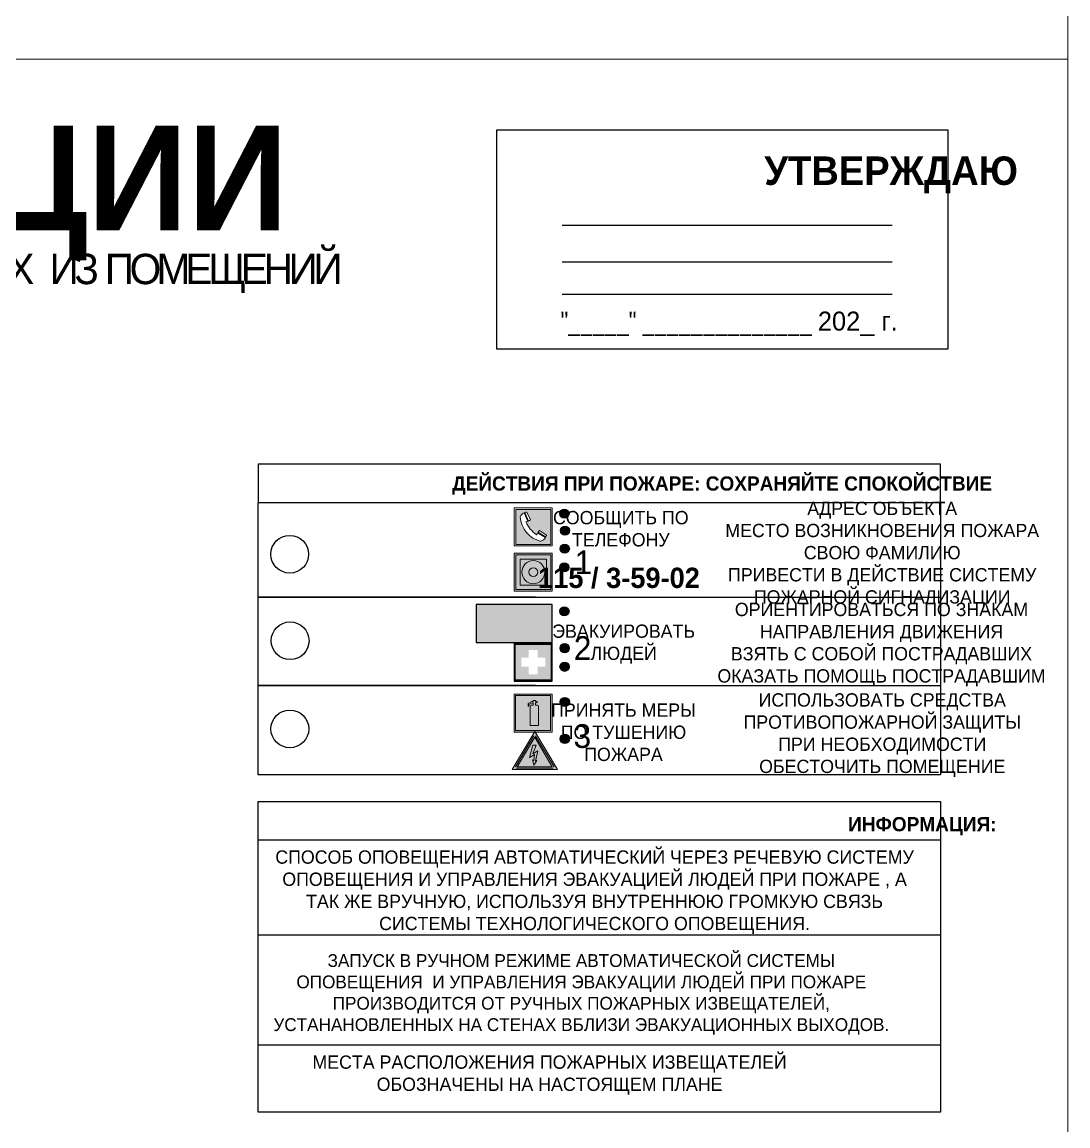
# Model space of a CAD drawing. Header units: millimetres. Extents: x 13114 to 67229, y 22859 to 38520.
# Drawn here: x 32633.4 to 32853.7, y 36118.2 to 36350.9 of the extents above; entities that cross this region are included whole.
import ezdxf

# ---------------------------------------------------------------- set-up
doc = ezdxf.new("R2010")
doc.units = ezdxf.units.MM
doc.styles.add('обычный', font='arial.ttf')

# ---------------------------------------------------------------- blocks, each defined once
blk = doc.blocks.new('A$C3E6D3DDE')
at = {"lineweight": 5}
h = blk.add_hatch(color=40, dxfattribs=at)
h.paths.add_polyline_path([(24.1, 1.45), (16.46, -11.35), (31.74, -11.35)])
h.paths.add_polyline_path([(24.09, -0.46), (30.03, -10.41), (18.14, -10.41)], flags=16)
h.paths.add_polyline_path([(24.54, -3.08), (23.41, -6.02), (25.13, -5.01), (24.33, -8.5), (24.82, -8.27), (23.79, -9.86), (23.4, -8.04), (23.8, -8.43), (24.04, -6.29), (22.39, -7.25), (23.44, -3.08)], flags=0)
h = blk.add_hatch(color=256, dxfattribs=at)
h.paths.add_polyline_path([(24.37, 0.03, 0.567511), (23.82, 0.03), (17.59, -10.4, 0.582454), (17.86, -10.88), (30.32, -10.88, 0.582149), (30.6, -10.4)])
h.paths.add_polyline_path([(24.09, -0.46), (18.14, -10.41), (30.03, -10.41)], flags=16)
h.paths.add_polyline_path([(24.54, -3.08), (23.41, -6.02), (25.13, -5.01), (24.33, -8.5), (24.82, -8.27), (23.79, -9.86), (23.4, -8.04), (23.8, -8.43), (24.04, -6.29), (22.39, -7.25), (23.44, -3.08)], flags=0)
h = blk.add_hatch(color=40, dxfattribs=at)
h.paths.add_polyline_path([(24.09, -0.46), (18.14, -10.41), (30.03, -10.41)])
h.paths.add_polyline_path([(24.82, -8.27), (23.79, -9.86), (23.4, -8.04), (23.8, -8.43), (24.04, -6.29), (22.39, -7.25), (23.44, -3.08), (24.54, -3.08), (23.41, -6.02), (25.13, -5.01), (24.33, -8.5)], flags=16)
at = {"color": 40, "lineweight": 5}
for p, q in [((16.46, -11.35), (24.1, 1.45)), ((24.1, 1.45), (31.74, -11.35))]:
    blk.add_line(p, q, dxfattribs=at)
at = {"lineweight": 5}
for p, q in [((17.59, -10.4), (23.82, 0.03)), ((24.37, 0.03), (30.6, -10.4)), ((18.14, -10.41), (24.09, -0.46)), ((23.44, -3.08), (22.39, -7.25)), ((23.41, -6.02), (24.54, -3.08)), ((24.54, -3.08), (23.44, -3.08)), ((24.09, -0.46), (30.03, -10.41)), ((22.39, -7.25), (24.04, -6.29)), ((25.13, -5.01), (23.41, -6.02)), ((24.04, -6.29), (23.8, -8.43)), ((24.33, -8.5), (25.13, -5.01)), ((17.86, -10.88), (30.32, -10.88)), ((18.14, -10.41), (30.03, -10.41)), ((23.8, -8.43), (23.4, -8.04)), ((23.4, -8.04), (23.79, -9.86)), ((23.79, -9.86), (24.82, -8.27)), ((24.82, -8.27), (24.33, -8.5))]:
    blk.add_line(p, q, dxfattribs=at)
at = {"color": 50, "lineweight": 5}
blk.add_line((31.74, -11.35), (16.46, -11.35), dxfattribs=at)
blk = doc.blocks.new('A$C456E1F9C')
at = {"lineweight": 5}
h = blk.add_hatch(color=242, dxfattribs=at)
h.paths.add_polyline_path([(0.51, -1.47), (0.51, -13.26), (12.29, -13.26), (12.29, -1.47)])
h.paths.add_polyline_path([(5.42, -4.95, -0.254479), (4.78, -5.4), (3.52, -2.53, -0.209735), (4.23, -2.4)], flags=16)
h.paths.add_polyline_path([(8.53, -8.6), (10.87, -10.17), (10.54, -10.76), (8.03, -9.13, -0.192251)], flags=16)
h.paths.add_polyline_path([(4.61, -5.49, 0.005518), (3.87, -5.72, 0.128647), (7.49, -10.01, 0.00809), (7.83, -9.33), (10.47, -10.97, -0.16736), (8.99, -12.25, -0.327862), (1.95, -3.95, -0.166952), (3.36, -2.62)], flags=16)
at = {"color": 242, "lineweight": 5}
for p, q in [((0, -13.77), (0, -0.97)), ((12.8, -0.97), (0, -0.97)), ((4.61, -5.49), (3.36, -2.62)), ((3.52, -2.53), (4.78, -5.4)), ((4.23, -2.4), (5.42, -4.95)), ((12.8, -13.77), (12.8, -0.97)), ((7.83, -9.33), (10.47, -10.97)), ((8.03, -9.13), (10.54, -10.76)), ((10.81, -10.12), (8.53, -8.6)), ((10.54, -10.76), (10.8, -10.3)), ((10.8, -10.3), (10.81, -10.12)), ((0, -13.77), (12.8, -13.77))]:
    blk.add_line(p, q, dxfattribs=at)
blk.add_lwpolyline([(0.51, -1.47), (12.29, -1.47), (12.29, -13.26), (0.51, -13.26)], close=True, dxfattribs=at)
for centre, radius, start, end in [((4.59, -5.34), 2.99, 114.2845, 152.1974), ((4.02, -3.27), 0.891, 76.3284, 123.7092), ((11.12, -3.31), 9.19, 183.9915, 256.6009), ((14.98, -39.1), 35.17, 107.1487, 108.4135), ((13.86, -0.94), 11.08, 205.5536, 234.8762), ((4.68, -4.59), 0.824, 276.9621, 334.0723), ((-13.31, 0.8), 23.44, 332.5487, 334.4027), ((8.94, -9.5), 0.989, 114.4092, 157.9388), ((7.87, -9.46), 3, 291.9291, 329.9329)]:
    blk.add_arc(centre, radius, start, end, dxfattribs=at)
blk = doc.blocks.new('A$C54414219')
at = {"true_color": 0xffffff}
h = blk.add_hatch(color=7, dxfattribs=at)
h.paths.add_polyline_path([(2.39, -9.45), (2.39, -18.3), (11.23, -18.3), (11.23, -9.45)], flags=0)
h.paths.add_polyline_path([(10.71, -13.87, -1), (2.92, -13.87, -1)], flags=0)
h.paths.add_polyline_path([(8.3, -13.87, -1), (5.33, -13.87, -1)], flags=0)
h.paths.add_polyline_path([(0.41, -7.47), (0.41, -20.27), (13.21, -20.27), (13.21, -7.47)])
h.paths.add_polyline_path([(0.92, -19.77), (12.71, -19.77), (12.71, -7.98), (0.92, -7.98)], flags=16)
h.paths.add_polyline_path([(11.23, -9.45), (11.23, -18.3), (2.39, -18.3), (2.39, -9.45)], flags=0)
at = {"lineweight": 5}
h = blk.add_hatch(color=242, dxfattribs=at)
h.paths.add_polyline_path([(12.71, -7.98), (0.92, -7.98), (0.92, -19.77), (12.71, -19.77)])
h.paths.add_polyline_path([(11.23, -18.3), (2.39, -18.3), (2.39, -9.45), (11.23, -9.45)], flags=16)
h.paths.add_polyline_path([(10.71, -13.87, -1), (2.92, -13.87, -1)], flags=0)
h.paths.add_polyline_path([(8.3, -13.87, -1), (5.33, -13.87, -1)], flags=0)
at = {"true_color": 0xffffff}
h = blk.add_hatch(color=7, dxfattribs=at)
h.paths.add_polyline_path([(2.39, -9.45), (2.39, -18.3), (11.23, -18.3), (11.23, -9.45)])
h.paths.add_polyline_path([(10.71, -13.87, -1), (2.92, -13.87, -1)], flags=16)
h.paths.add_polyline_path([(8.3, -13.87, -1), (5.33, -13.87, -1)], flags=0)
at = {"lineweight": 5}
h = blk.add_hatch(color=242, dxfattribs=at)
h.paths.add_polyline_path([(2.92, -13.87, 1), (10.71, -13.87, 1)])
h.paths.add_polyline_path([(8.3, -13.87, -1), (5.33, -13.87, -1)], flags=16)
at = {"color": 242, "lineweight": 5}
for p, q in [((0.41, -20.27), (0.41, -7.47)), ((0.41, -7.47), (13.21, -7.47)), ((0.41, -7.47), (13.21, -7.47)), ((13.21, -20.27), (13.21, -7.47)), ((0.41, -20.27), (13.21, -20.27))]:
    blk.add_line(p, q, dxfattribs=at)
for points in [[(0.92, -7.98), (12.71, -7.98), (12.71, -19.77), (0.92, -19.77)], [(2.39, -9.45), (11.23, -9.45), (11.23, -18.3), (2.39, -18.3)]]:
    blk.add_lwpolyline(points, close=True, dxfattribs=at)
for radius in [3.89, 1.49]:
    blk.add_circle((6.81, -13.87), radius, dxfattribs=at)
blk = doc.blocks.new('A$C32E8229D')
at = {"true_color": 0xffffff}
blk.add_hatch(color=7, dxfattribs=at).paths.add_polyline_path([(0, 0), (0, -8), (16, -8), (16, 0)])
h = blk.add_hatch(color=126)
h.paths.add_polyline_path([(0.2, -0.2), (15.8, -0.2), (15.8, -7.8), (0.2, -7.8)])
h.paths.add_polyline_path([(13.49, -2.05), (12.08, -2.05), (11.37, -2.63, 0.162397), (11.29, -2.84), (11.29, -3.63), (10.35, -3.63), (10.35, -4.05), (11.68, -4.05), (11.68, -3.48), (12.26, -4.28), (11.29, -5.1), (11.29, -6.78), (11.85, -6.78), (11.85, -5.44), (12.8, -4.64), (12.8, -5.94), (14.46, -5.94), (14.46, -5.39), (13.45, -5.39), (13.45, -3.97), (12.46, -2.59), (13.15, -2.59), (13.69, -3.34), (14.18, -3)], flags=16)
h.paths.add_polyline_path([(10.74, -1.82, 1), (11.8, -1.82, 1)], flags=16)
h.paths.add_polyline_path([(9.39, -3.59), (5.99, -3.59), (6.56, -3.03), (5.91, -3.03), (5.1, -3.83), (5.91, -4.64), (6.56, -4.64), (5.99, -4.09), (9.39, -4.09)], flags=16)
h.paths.add_polyline_path([(4.29, -1.08), (1.72, -1.08), (1.72, -6.6), (4.29, -6.6)], flags=16)
at = {"color": 126}
blk.add_lwpolyline([(16, -8), (0, -8), (0, 0), (16, 0)], close=True, dxfattribs=at)
blk = doc.blocks.new('A$C18900ED3')
h = blk.add_hatch(color=126)
h.paths.add_polyline_path([(-0.18, -0.18), (-7.02, -0.18), (-7.02, -7.02), (-0.18, -7.02)])
h.paths.add_polyline_path([(-5.89, -4.46), (-5.89, -2.77), (-4.46, -2.77), (-4.46, -1.31), (-2.77, -1.31), (-2.77, -2.77), (-1.33, -2.77), (-1.33, -4.46), (-2.77, -4.46), (-2.77, -5.89), (-4.46, -5.89), (-4.46, -4.46)], flags=16)
at = {"color": 126}
for p, q in [((-7.2, 0), (-7.2, -7.2)), ((0, 0), (-7.2, 0)), ((0, -7.2), (0, 0)), ((-7.02, -7.02), (-7.02, -0.18)), ((-7.02, -0.18), (-0.18, -0.18)), ((-0.18, -0.18), (-0.18, -7.02)), ((-7.2, -7.2), (0, -7.2)), ((-0.18, -7.02), (-7.02, -7.02))]:
    blk.add_line(p, q, dxfattribs=at)
blk = doc.blocks.new('A$C3AD82952')
at = {"true_color": 0xf5f5ff}
h = blk.add_hatch(color=7, dxfattribs=at)
h.dxf.hatch_style = 1
h.paths.add_polyline_path([(8.21, 8.73, 0.414214), (7.89, 9.05), (7.22, 9.05), (7.22, 9.92), (7.59, 9.92, 1), (7.57, 10.36), (7.22, 10.36), (7.22, 10.6), (6.43, 10.6), (6.43, 10.36), (6.01, 10.36), (4.74, 9.59), (4.74, 8.69), (4.98, 8.73), (4.98, 9.26), (6.12, 9.91), (6.43, 9.91), (6.43, 9.05), (5.76, 9.05, 0.414214), (5.44, 8.73), (5.44, 2.2), (8.21, 2.2)], flags=0)
h.paths.add_polyline_path([(12.8, 12.8), (0, 12.8), (0, 0), (12.8, 0)])
h.paths.add_polyline_path([(0.51, 12.29), (12.29, 12.29), (12.29, 0.51), (0.51, 0.51)], flags=16)
h.paths.add_polyline_path([(4.74, 9.59), (6.01, 10.36), (6.43, 10.36), (6.43, 10.6), (7.22, 10.6), (7.22, 10.36), (7.59, 10.36, -0.94586), (7.59, 9.92), (7.22, 9.92), (7.22, 9.05), (7.89, 9.05, -0.414214), (8.21, 8.73), (8.21, 2.2), (5.44, 2.2), (5.44, 8.73, -0.414214), (5.76, 9.05), (6.43, 9.05), (6.43, 9.91), (6.12, 9.91), (4.98, 9.26), (4.98, 8.73), (4.74, 8.69)], flags=0)
h = blk.add_hatch(color=242)
h.dxf.hatch_style = 1
h.paths.add_polyline_path([(12.29, 12.29), (0.51, 12.29), (0.51, 0.51), (12.29, 0.51)])
h.paths.add_polyline_path([(4.74, 8.69), (4.74, 9.59), (6.01, 10.36), (6.43, 10.36), (6.43, 10.6), (7.22, 10.6), (7.22, 10.36), (7.59, 10.36, -0.94586), (7.59, 9.92), (7.22, 9.92), (7.22, 9.05), (7.89, 9.05, -0.414214), (8.21, 8.73), (8.21, 2.2), (5.44, 2.2), (5.44, 8.73, -0.414214), (5.76, 9.05), (6.43, 9.05), (6.43, 9.91), (6.12, 9.91), (4.98, 9.26), (4.98, 8.73)], flags=16)
h = blk.add_hatch(color=7, dxfattribs=at)
h.dxf.hatch_style = 1
h.paths.add_polyline_path([(8.21, 8.73, 0.414214), (7.89, 9.05), (7.22, 9.05), (7.22, 9.92), (7.59, 9.92, 1), (7.57, 10.36), (7.22, 10.36), (7.22, 10.6), (6.43, 10.6), (6.43, 10.36), (6.01, 10.36), (4.74, 9.59), (4.74, 8.69), (4.98, 8.73), (4.98, 9.26), (6.12, 9.91), (6.43, 9.91), (6.43, 9.05), (5.76, 9.05, 0.414214), (5.44, 8.73), (5.44, 2.2), (8.21, 2.2)])
at = {"color": 242, "lineweight": 5}
for p, q in [((0, 0), (0, 12.8)), ((0, 12.8), (12.8, 12.8)), ((12.8, 0), (12.8, 12.8)), ((6.01, 10.36), (4.74, 9.59)), ((4.74, 9.59), (4.74, 8.69)), ((4.74, 8.69), (4.98, 8.73)), ((4.98, 9.26), (6.12, 9.91)), ((4.98, 8.73), (4.98, 9.26)), ((5.44, 2.2), (5.44, 8.73)), ((5.76, 9.05), (6.43, 9.05)), ((6.01, 10.36), (6.43, 10.36)), ((6.12, 9.91), (6.43, 9.91)), ((7.22, 10.6), (6.43, 10.6)), ((6.43, 10.6), (6.43, 10.36)), ((6.43, 9.91), (6.43, 9.05)), ((7.22, 10.36), (7.22, 10.6)), ((7.59, 10.36), (7.22, 10.36)), ((7.22, 9.05), (7.22, 9.92)), ((7.59, 9.92), (7.22, 9.92)), ((7.89, 9.05), (7.22, 9.05)), ((8.21, 2.2), (8.21, 8.73)), ((0, 0), (12.8, 0)), ((5.44, 2.2), (8.21, 2.2))]:
    blk.add_line(p, q, dxfattribs=at)
blk.add_lwpolyline([(0.51, 12.29), (12.29, 12.29), (12.29, 0.51), (0.51, 0.51)], close=True, dxfattribs=at)
for centre, radius, start, end in [((5.76, 8.73), 0.32, 90, 180), ((7.58, 10.14), 0.223, 273.1875, 86.8125), ((7.89, 8.73), 0.32, 0, 90)]:
    blk.add_arc(centre, radius, start, end, dxfattribs=at)

msp = doc.modelspace()

# ---------------------------------------------------------------- hatches: boundary and pattern name
at = {"lineweight": 0}
h = msp.add_hatch(color=256, dxfattribs=at)
h.dxf.hatch_style = 1
h.paths.add_polyline_path([(32746.64, 36247.31, 1), (32748.58, 36247.31, 1)])
h = msp.add_hatch(color=256, dxfattribs=at)
h.dxf.hatch_style = 1
h.paths.add_polyline_path([(32746.75, 36243.72, 1), (32748.68, 36243.72, 1)])
h = msp.add_hatch(color=256, dxfattribs=at)
h.dxf.hatch_style = 1
h.paths.add_polyline_path([(32746.71, 36239.91, 1), (32748.64, 36239.91, 1)])
h = msp.add_hatch(color=256, dxfattribs=at)
h.dxf.hatch_style = 1
h.paths.add_polyline_path([(32746.63, 36235.98, 1), (32748.56, 36235.98, 1)])
h = msp.add_hatch(color=256, dxfattribs=at)
h.dxf.hatch_style = 1
h.paths.add_polyline_path([(32746.64, 36226.72, 1), (32748.57, 36226.72, 1)])
h = msp.add_hatch(color=256, dxfattribs=at)
h.dxf.hatch_style = 1
h.paths.add_polyline_path([(32746.68, 36218.94, 1), (32748.61, 36218.94, 1)])
h = msp.add_hatch(color=256, dxfattribs=at)
h.dxf.hatch_style = 1
h.paths.add_polyline_path([(32746.67, 36215.03, 1), (32748.6, 36215.03, 1)])
h = msp.add_hatch(color=256, dxfattribs=at)
h.dxf.hatch_style = 1
h.paths.add_polyline_path([(32746.73, 36207.61, 1), (32748.66, 36207.61, 1)])
h = msp.add_hatch(color=256, dxfattribs=at)
h.dxf.hatch_style = 1
h.paths.add_polyline_path([(32746.74, 36199.84, 1), (32748.67, 36199.84, 1)])

# ---------------------------------------------------------------- linework, layer by layer
at = {"color": 5, "lineweight": 0}
for points in [[(32253.68, 36343.08), (32853.68, 36343.08), (32853.68, 36738.08), (32253.68, 36738.08)], [(32253.68, 35948.08), (32853.68, 35948.08), (32853.68, 36343.08), (32253.68, 36343.08)]]:
    msp.add_lwpolyline(points, close=True, dxfattribs=at)
for points in [[(32733.4, 36328.19), (32828.4, 36328.19), (32828.4, 36281.98), (32733.4, 36281.98)], [(32683.1, 36249.66), (32826.87, 36249.66), (32826.87, 36257.71), (32683.1, 36257.71)], [(32683.1, 36249.66), (32826.87, 36249.66), (32826.87, 36192.26), (32683.1, 36192.26)]]:
    msp.add_lwpolyline(points, close=True)
for points in [[(32747.15, 36308.14), (32816.68, 36308.14)], [(32747.15, 36300.38), (32816.68, 36300.38)], [(32747.15, 36293.59), (32816.68, 36293.59)], [(32741.52, 36229.67), (32683.1, 36229.67), (32826.87, 36229.67)], [(32741.52, 36211.09), (32683.1, 36211.09), (32826.87, 36211.09)]]:
    msp.add_lwpolyline(points)
at = {"color": 0}
msp.add_lwpolyline([(32683.1, 36186.6), (32826.87, 36186.6), (32826.87, 36121.15), (32683.1, 36121.15)], close=True, dxfattribs=at)
for points in [[(32683.1, 36178.55), (32826.87, 36178.55)], [(32683.1, 36158.55), (32826.87, 36158.55)], [(32683.1, 36135.31), (32826.87, 36135.31)]]:
    msp.add_lwpolyline(points, dxfattribs=at)
for centre, radius in [((32747.61, 36247.31), 0.966), ((32747.72, 36243.72), 0.966), ((32689.73, 36238.74), 3.98), ((32747.68, 36239.91), 0.966), ((32747.59, 36235.98), 0.966), ((32747.61, 36226.72), 0.966), ((32689.82, 36220.51), 3.98), ((32747.65, 36218.94), 0.966), ((32747.64, 36215.03), 0.966), ((32747.7, 36207.61), 0.966), ((32689.76, 36201.93), 3.98), ((32747.7, 36199.84), 0.966)]:
    msp.add_circle(centre, radius)

# ---------------------------------------------------------------- block references
for name, p, xscale, yscale, zscale in [('A$C456E1F9C', (32737.05, 36249.12), 0.625, 0.625, 0.625), ('A$C54414219', (32736.8, 36243.64), 0.625, 0.625, 0.625), ('A$C18900ED3', (32745.05, 36219.99), 1.111111111007631, 1.111111111007631, 1.111111111007631), ('A$C3AD82952', (32737, 36201.26), 0.625, 0.625, 0.625), ('A$C3E6D3DDE', (32726.29, 36200.45), 0.625, 0.625, 0.625)]:
    msp.add_blockref(name, p, dxfattribs=dict(xscale=xscale, yscale=yscale, zscale=zscale))
at = {"xscale": -1}
msp.add_blockref('A$C32E8229D', (32745.05, 36228.14), dxfattribs=at)

# ---------------------------------------------------------------- texts
at = {"lineweight": 0, "style": 'обычный'}
for s, insert, char_height, width, attachment_point in [('{\\fProxima Nova Rg|b1|i0|c204|p2;ПЛАН ЭВАКУАЦИИ}', (32412.22, 36329.05), 22, 493.8901, 1), ('\\pi-18,l18,t18;{\\fProxima Nova Rg|b1|i0|c204|p2;УТВЕРЖДАЮ\\H1.1997x; }', (32816.44, 36318.72), 6, 126.6484, 5), ('{\\fArial Narrow|b0|i0|c204|p34;"_____" ______________ \\fProxima Nova Rg|b0|i0|c204|p2;202_ г. }', (32782.31, 36287.31), 4, 78.6503, 5), ('{\\fProxima Nova Rg|b1|i0|c204|p2;ДЕЙСТВИЯ ПРИ ПОЖАРЕ: СОХРАНЯЙТЕ СПОКОЙСТВИЕ\\H1.6644x; }', (32780.82, 36253.22), 3, 175.1736, 5), ('\\pi-8.4,l8.4,t8.4;{\\fProxima Nova Rg|b0|i0|c204|p2;АДРЕС ОБЪЕКТА\\PМЕСТО ВОЗНИКНОВЕНИЯ ПОЖАРА \\PСВОЮ ФАМИЛИЮ\\PПРИВЕСТИ В ДЕЙСТВИЕ СИСТЕМУ \\PПОЖАРНОЙ СИГНАЛИЗАЦИИ}', (32814.56, 36238.68), 2.8, 126.6484, 5), ('{\\fProxima Nova Rg|b0|i0|c204|p2;СООБЩИТЬ ПО \\PТЕЛЕФОНУ}', (32759.49, 36244.11), 2.8, 126.6484, 5), ('{\\fProxima Nova Rg|b0|i0|c204|p2;1\\H1.1667x; }', (32751.59, 36237.05), 5, 126.6484, 5), ('{\\fProxima Nova Rg|b1|i0|c0|p2;\\H1.0714x;115 / 3-59-02\\H1.2822x; }', (32759.1, 36233.71), 4, 126.6484, 5), ('\\pi-8.4,l8.4,t8.4;{\\fProxima Nova Rg|b0|i0|c204|p2;ОРИЕНТИРОВАТЬСЯ ПО ЗНАКАМ \\PНАПРАВЛЕНИЯ ДВИЖЕНИЯ\\PВЗЯТЬ С СОБОЙ ПОСТРАДАВШИХ\\PОКАЗАТЬ ПОМОЩЬ ПОСТРАДАВШИМ}', (32814.41, 36219.7), 2.8, 126.6484, 5), ('{\\fProxima Nova Rg|b0|i0|c204|p2;ЭВАКУИРОВАТЬ \\PЛЮДЕЙ}', (32760.09, 36219.79), 2.8, 126.6484, 5), ('{\\fProxima Nova Rg|b0|i0|c204|p2;2\\H1.1967x; }', (32751.44, 36218.97), 5, 126.6484, 5), ('\\pi-8.4,l8.4,t8.4;{\\fProxima Nova Rg|b0|i0|c204|p2;ИСПОЛЬЗОВАТЬ СРЕДСТВА \\PПРОТИВОПОЖАРНОЙ ЗАЩИТЫ \\PПРИ НЕОБХОДИМОСТИ \\PОБЕСТОЧИТЬ ПОМЕЩЕНИЕ}', (32814.57, 36200.63), 2.8, 126.6484, 5), ('{\\fProxima Nova Rg|b0|i0|c204|p2;ПРИНЯТЬ МЕРЫ \\PПО ТУШЕНИЮ \\PПОЖАРА}', (32760.05, 36201.21), 2.8, 126.6484, 5), ('{\\fProxima Nova Rg|b0|i0|c204|p2;3\\H1.1967x; }', (32751.38, 36200.39), 5, 126.6484, 5), ('{\\fProxima Nova Rg|b1|i0|c204|p2;ИНФОРМАЦИЯ:\\H1.1997x; }', (32823.01, 36181.41), 3, 175.1736, 5), ('{\\fProxima Nova Rg|b0|i0|c204|p2;СПОСОБ ОПОВЕЩЕНИЯ АВТОМАТИЧЕСКИЙ ЧЕРЕЗ РЕЧЕВУЮ СИСТЕМУ ОПОВЕЩЕНИЯ И УПРАВЛЕНИЯ ЭВАКУАЦИЕЙ ЛЮДЕЙ ПРИ ПОЖАРЕ , А ТАК ЖЕ ВРУЧНУЮ, ИСПОЛЬЗУЯ ВНУТРЕННЮЮ ГРОМКУЮ СВЯЗЬ СИСТЕМЫ ТЕХНОЛОГИЧЕСКОГО ОПОВЕЩЕНИЯ.}', (32753.96, 36167.51), 2.8, 137.0334, 5), ('{\\fProxima Nova Rg|b0|i0|c204|p2;\\P\\pt8.1;ЗАПУСК В РУЧНОМ РЕЖИМЕ АВТОМАТИЧЕСКОЙ СИСТЕМЫ ОПОВЕЩЕНИЯ  И УПРАВЛЕНИЯ ЭВАКУАЦИИ ЛЮДЕЙ ПРИ ПОЖАРЕ ПРОИЗВОДИТСЯ ОТ РУЧНЫХ ПОЖАРНЫХ ИЗВЕЩАТЕЛЕЙ, УСТАНАНОВЛЕННЫХ НА СТЕНАХ ВБЛИЗИ ЭВАКУАЦИОННЫХ ВЫХОДОВ. }', (32751.17, 36148.21), 2.7, 131.4512, 5), ('\\pt8.4;{\\fProxima Nova Rg|b0|i0|c204|p2;\\PМЕСТА РАСПОЛОЖЕНИЯ ПОЖАРНЫХ ИЗВЕЩАТЕЛЕЙ ОБОЗНАЧЕНЫ НА НАСТОЯЩЕМ ПЛАНЕ}', (32744.48, 36131.29), 2.8, 118.5618, 5)]:
    msp.add_mtext(s, dxfattribs=dict(at, insert=insert, char_height=char_height, width=width, attachment_point=attachment_point))
at = {"color": 0, "lineweight": 0, "insert": (32562.49, 36302.25), "char_height": 8, "width": 449.2158, "attachment_point": 5, "style": 'обычный'}
msp.add_mtext('{\\fArial Black|b1|i0|c204|p34;\\H2x;\\T0.85;  \\fArial Narrow|b0|i0|c204|p34;\\H0.8x;\\W0.9;\\P\\fProxima Nova Rg|b0|i0|c204|p2;\\H0.5x;\\W1;\\C256;ПРИ ПОЖАРЕ  ИЛИ ДРУГИХ ЧРЕЗВЫЧАЙНЫХ СИТУАЦИЯХ  ИЗ ПОМЕЩЕНИЙ \\fProxima Nova Rg|b1|i0|c204|p2;\\H1.25x;\\PЦЭО: Г П П  №35  1 ЭТАЖ}', dxfattribs=at)

doc.saveas('drawing.dxf')
